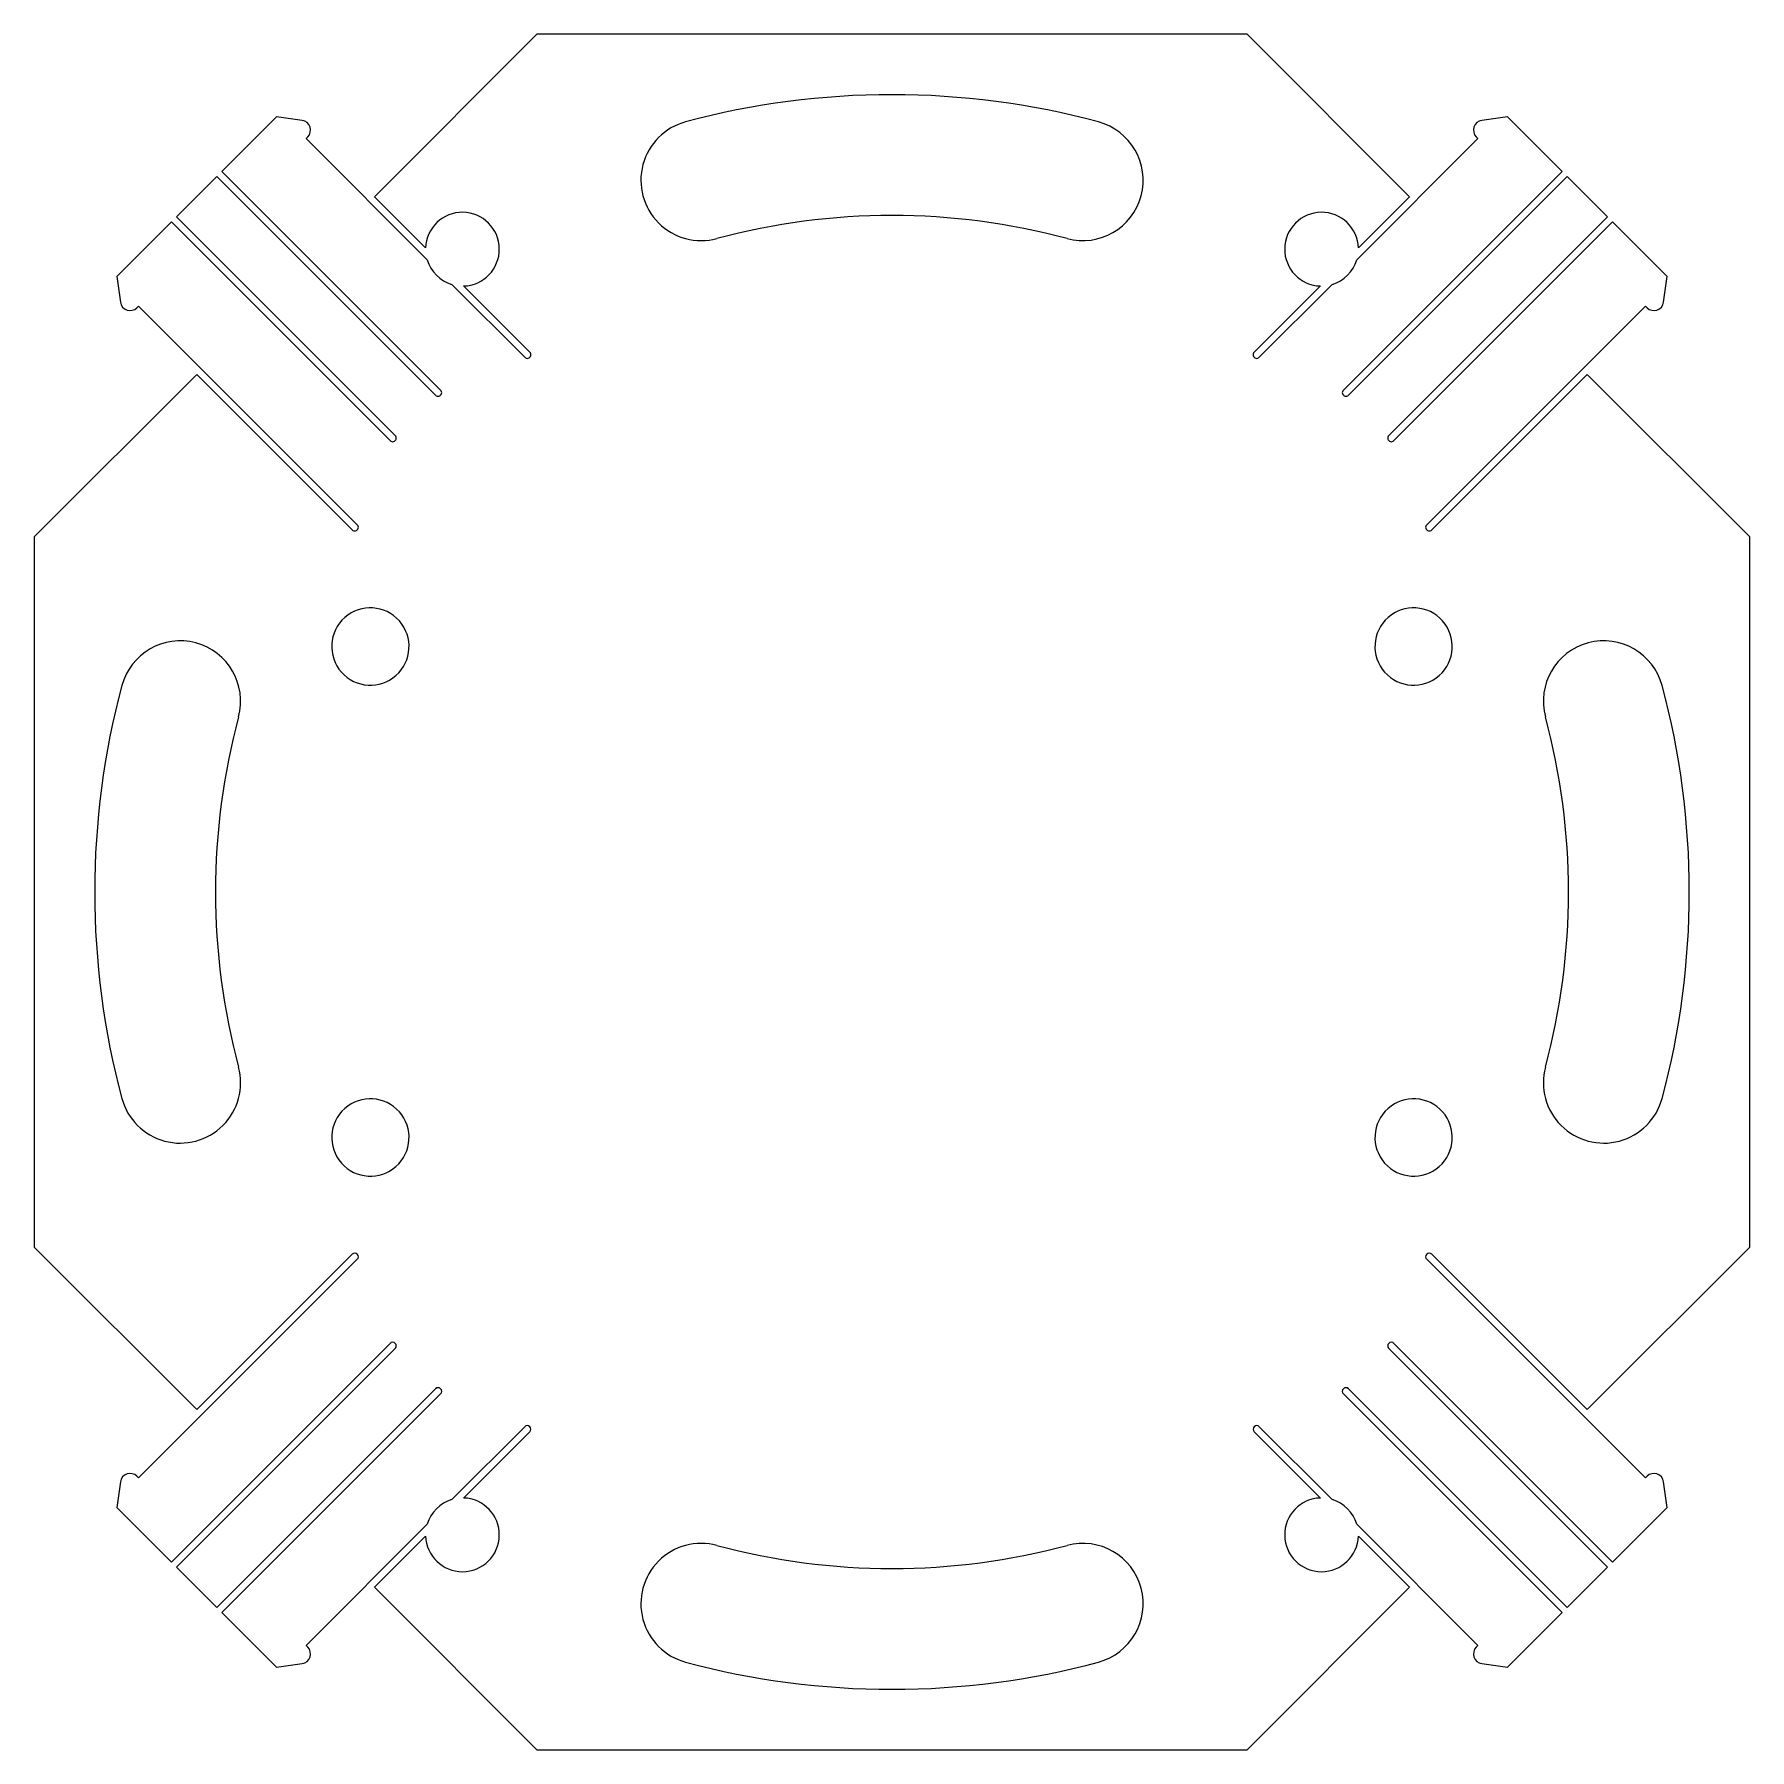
# Model space of a CAD drawing. Header units: millimetres. Extents: x -35.5 to 35.5, y -35.5 to 35.5.
import ezdxf

# ---------------------------------------------------------------- set-up
doc = ezdxf.new("R2010")
doc.units = ezdxf.units.MM
doc.layers.add('Shape2DView010', color=7, linetype='CONTINUOUS')

msp = doc.modelspace()

# ---------------------------------------------------------------- linework, layer by layer
at = {"layer": 'Shape2DView010'}
for p, q in [((-14.705, 35.5), (-21.425, 28.779)), ((14.705, 35.5), (-14.705, 35.5)), ((21.425, 28.779), (14.705, 35.5)), ((-25.471, 32.088), (-27.733, 29.825)), ((-24.408, 31.933), (-25.471, 32.088)), ((25.471, 32.088), (24.408, 31.933)), ((27.733, 29.825), (25.471, 32.088)), ((-24.183, 31.254), (-24.254, 31.183)), ((24.254, 31.183), (24.183, 31.254)), ((-24.254, 31.183), (-19.239, 26.169)), ((24.254, 31.183), (19.239, 26.169)), ((-27.733, 29.825), (-18.682, 20.774)), ((18.682, 20.774), (27.733, 29.825)), ((-27.945, 29.613), (-29.613, 27.945)), ((-18.894, 20.562), (-27.945, 29.613)), ((27.945, 29.613), (18.894, 20.562)), ((29.613, 27.945), (27.945, 29.613)), ((-19.302, 26.656), (-21.425, 28.779)), ((19.302, 26.656), (21.425, 28.779)), ((-29.825, 27.733), (-32.088, 25.471)), ((-20.774, 18.682), (-29.825, 27.733)), ((-29.613, 27.945), (-20.562, 18.894)), ((20.562, 18.894), (29.613, 27.945)), ((29.825, 27.733), (20.774, 18.682)), ((32.088, 25.471), (29.825, 27.733)), ((-32.088, 25.471), (-31.933, 24.408)), ((-18.217, 25.146), (-15.203, 22.132)), ((-14.991, 22.345), (-17.729, 25.083)), ((14.991, 22.345), (17.729, 25.083)), ((18.217, 25.146), (15.203, 22.132)), ((31.933, 24.408), (32.088, 25.471)), ((-31.183, 24.254), (-31.254, 24.183)), ((-31.183, 24.254), (-22.132, 15.203)), ((31.183, 24.254), (22.132, 15.203)), ((31.254, 24.183), (31.183, 24.254)), ((-28.779, 21.425), (-35.5, 14.705)), ((-22.345, 14.991), (-28.779, 21.425)), ((22.345, 14.991), (28.779, 21.425)), ((35.5, 14.705), (28.779, 21.425)), ((-35.5, 14.705), (-35.5, -14.705)), ((35.5, -14.705), (35.5, 14.705)), ((-35.5, -14.705), (-28.779, -21.425)), ((28.779, -21.425), (35.5, -14.705)), ((-31.183, -24.254), (-22.132, -15.203)), ((-22.345, -14.991), (-28.779, -21.425)), ((31.183, -24.254), (22.132, -15.203)), ((22.345, -14.991), (28.779, -21.425)), ((-29.825, -27.733), (-20.774, -18.682)), ((-20.562, -18.894), (-29.613, -27.945)), ((29.613, -27.945), (20.562, -18.894)), ((20.774, -18.682), (29.825, -27.733)), ((-27.945, -29.613), (-18.894, -20.562)), ((18.894, -20.562), (27.945, -29.613)), ((-18.682, -20.774), (-27.733, -29.825)), ((27.733, -29.825), (18.682, -20.774)), ((-18.217, -25.146), (-15.203, -22.132)), ((-14.991, -22.345), (-17.729, -25.083)), ((14.991, -22.345), (17.729, -25.083)), ((18.217, -25.146), (15.203, -22.132)), ((-31.933, -24.408), (-32.088, -25.471)), ((-31.254, -24.183), (-31.183, -24.254)), ((31.183, -24.254), (31.254, -24.183)), ((32.088, -25.471), (31.933, -24.408)), ((-32.088, -25.471), (-29.825, -27.733)), ((29.825, -27.733), (32.088, -25.471)), ((-24.254, -31.183), (-19.239, -26.169)), ((24.254, -31.183), (19.239, -26.169)), ((-19.302, -26.656), (-21.425, -28.779)), ((19.302, -26.656), (21.425, -28.779)), ((-29.613, -27.945), (-27.945, -29.613)), ((27.945, -29.613), (29.613, -27.945)), ((-21.425, -28.779), (-14.705, -35.5)), ((14.705, -35.5), (21.425, -28.779)), ((-27.733, -29.825), (-25.471, -32.088)), ((25.471, -32.088), (27.733, -29.825)), ((-24.254, -31.183), (-24.183, -31.254)), ((24.183, -31.254), (24.254, -31.183)), ((-25.471, -32.088), (-24.408, -31.933)), ((24.408, -31.933), (25.471, -32.088)), ((-14.705, -35.5), (14.705, -35.5))]:
    msp.add_line(p, q, dxfattribs=at)
for centre, major_axis, start_param, end_param in [((0, 0), (21.855, -24.726), 2.15595, 2.67955), ((-24.466, 31.537), (0.265, -0.3), 0.061559, 2.27269), ((-7.894, 29.461), (1.656, -1.873), 2.67955, 5.82115), ((7.894, 29.461), (1.656, -1.873), 5.29755, 2.15595), ((24.466, 31.537), (0.265, -0.3), 2.56281, 4.77395), ((-17.778, 26.607), (1.01, -1.143), 5.5917, 3.9562), ((0, 0), (18.544, -20.98), 2.15595, 2.67955), ((17.778, 26.607), (1.01, -1.143), 0.879312, 5.52699), ((-17.778, 26.607), (1.01, -1.143), 4.28025, 5.26765), ((17.778, 26.607), (1.01, -1.143), 5.85104, 0.555262), ((-31.537, 24.466), (0.265, -0.3), 4.13361, 0.061559), ((31.537, 24.466), (0.265, -0.3), 4.77395, 0.701897), ((-15.097, 22.238), (0.099, -0.112), 4.77395, 1.63236), ((15.097, 22.238), (0.099, -0.112), 3.20315, 0.061559), ((-18.788, 20.668), (0.099, -0.112), 4.77395, 1.63236), ((18.788, 20.668), (0.099, -0.112), 3.20315, 0.061559), ((-20.668, 18.788), (0.099, -0.112), 4.77395, 1.63236), ((20.668, 18.788), (0.099, -0.112), 3.20315, 0.061559), ((-22.238, 15.097), (0.099, -0.112), 4.77395, 1.63236), ((22.238, 15.097), (0.099, -0.112), 3.20315, 0.061559), ((-21.59, 10.16), (-1.06, 1.199), 0, 6.28318), ((21.59, 10.16), (-1.06, 1.199), 0, 6.28318), ((-29.461, 7.894), (1.656, -1.873), 0.585158, 3.72675), ((29.461, 7.894), (1.656, -1.873), 1.10876, 4.25035), ((0, 0), (21.855, -24.726), 3.72675, 4.25035), ((0, 0), (21.855, -24.726), 0.585158, 1.10876), ((0, 0), (18.544, -20.98), 3.72675, 4.25035), ((0, 0), (18.544, -20.98), 0.585158, 1.10876), ((-29.461, -7.894), (1.656, -1.873), 4.25035, 1.10876), ((29.461, -7.894), (1.656, -1.873), 3.72675, 0.585158), ((-21.59, -10.16), (-1.06, 1.199), 0, 6.28318), ((21.59, -10.16), (-1.06, 1.199), 0, 6.28318), ((-22.238, -15.097), (0.099, -0.112), 0.061559, 3.20315), ((22.238, -15.097), (0.099, -0.112), 1.63236, 4.77395), ((-20.668, -18.788), (0.099, -0.112), 0.061559, 3.20315), ((20.668, -18.788), (0.099, -0.112), 1.63236, 4.77395), ((-18.788, -20.668), (0.099, -0.112), 0.061559, 3.20315), ((18.788, -20.668), (0.099, -0.112), 1.63236, 4.77395), ((-15.097, -22.238), (0.099, -0.112), 0.061559, 3.20315), ((15.097, -22.238), (0.099, -0.112), 1.63236, 4.77395), ((-31.537, -24.466), (0.265, -0.3), 1.63236, 3.84349), ((31.537, -24.466), (0.265, -0.3), 0.992017, 3.20315), ((-17.778, -26.607), (1.01, -1.143), 2.70945, 3.69686), ((-17.778, -26.607), (1.01, -1.143), 5.55935, 2.3854), ((17.778, -26.607), (1.01, -1.143), 2.45011, 5.55935), ((17.778, -26.607), (1.01, -1.143), 1.13865, 2.12606), ((-17.778, -26.607), (1.01, -1.143), 4.0209, 5.55935), ((-7.894, -29.461), (1.656, -1.873), 2.15595, 5.29755), ((7.894, -29.461), (1.656, -1.873), 5.82115, 2.67955), ((17.778, -26.607), (1.01, -1.143), 5.55935, 0.814603), ((0, 0), (18.544, -20.98), 5.29755, 5.82115), ((-24.466, -31.537), (0.265, -0.3), 5.70441, 1.63235), ((0, 0), (21.855, -24.726), 5.29755, 5.82115), ((24.466, -31.537), (0.265, -0.3), 3.20315, 5.41429)]:
    msp.add_ellipse(centre, major_axis=major_axis, ratio=1, start_param=start_param, end_param=end_param, dxfattribs=at)

doc.saveas('drawing.dxf')
